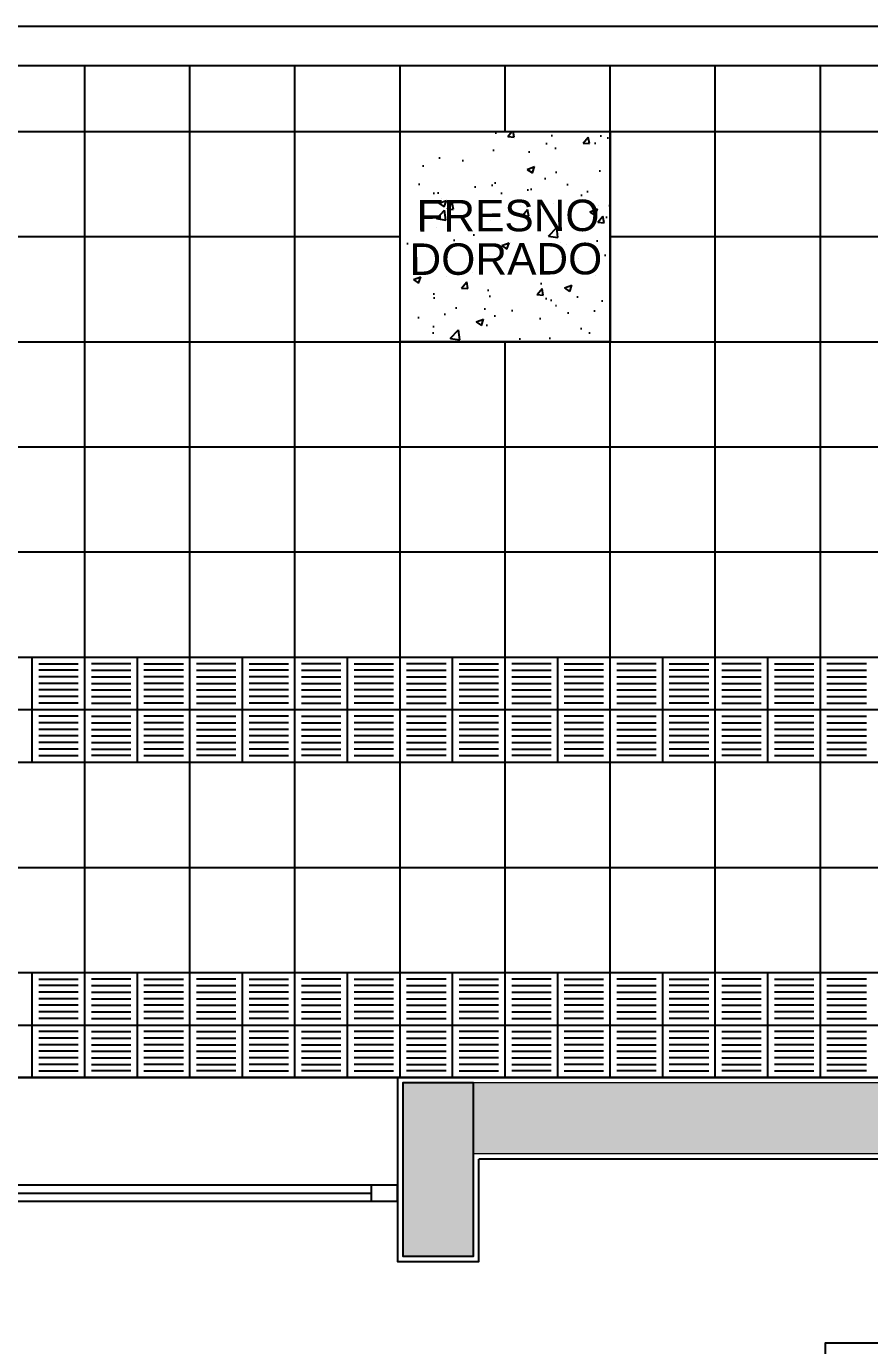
# Model space of a CAD drawing. Header units: inches. Extents: x -309 to 190, y -1585 to -1350.
# Drawn here: x -213.11 to -209.9, y -1376.31 to -1371.29 of the extents above; entities that cross this region are included whole.
import ezdxf
from ezdxf.lldxf.tags import DXFTag

# ---------------------------------------------------------------- set-up
doc = ezdxf.new("R2010")
doc.units = ezdxf.units.IN
doc.header["$MEASUREMENT"] = 0
doc.linetypes.add('CENTER2', pattern=[1.125, 0.75, -0.125, 0.125, -0.125])
doc.linetypes.add('HIDDEN', pattern=[0.375, 0.25, -0.125])
doc.layers.get('0').update_dxf_attribs({"color": 9, "linetype": 'CONTINUOUS'})
for name, color, linetype in [('10-TEXTO', 9, 'CONTINUOUS'), ('CARP', 9, 'CONTINUOUS'), ('CIEGOS', 9, 'CONTINUOUS'), ('color gris', 9, 'CONTINUOUS'), ('DET', 9, 'CONTINUOUS'), ('estructura', 9, 'CONTINUOUS'), ('FMR FILO INTERNO', 9, 'CONTINUOUS'), ('lm', 9, 'HIDDEN'), ('NO VIDENTES', 9, 'CONTINUOUS'), ('PROY', 9, 'HIDDEN2'), ('REVOQUE', 9, 'CONTINUOUS'), ('V2', 9, 'CONTINUOUS')]:
    doc.layers.add(name, color=color, linetype=linetype)
doc.layers.add('MURO 27', color=9, linetype='CONTINUOUS', lineweight=9)
doc.styles.add('ROMANS', font='arial.ttf')
tags = doc.linetypes.add('HIDDEN2', pattern=[0.1875, 0.125, -0.0625]).pattern_tags.tags
tags[6:7] = [DXFTag(74, 4), DXFTag(75, 0), DXFTag(340, '0'), DXFTag(46, 1.0), DXFTag(50, 0.0), DXFTag(44, 0.0), DXFTag(45, 0.0)]
tags[4:5] = [DXFTag(74, 4), DXFTag(75, 0), DXFTag(340, '0'), DXFTag(46, 1.0), DXFTag(50, 0.0), DXFTag(44, 0.0), DXFTag(45, 0.0)]

msp = doc.modelspace()

# ---------------------------------------------------------------- hatches: boundary and pattern name
h = msp.add_hatch(color=256)
h.dxf.hatch_style = 1
h.paths.add_polyline_path([(-211.4118, -1375.6182), (-211.4118, -1375.3082), (-211.6818, -1375.3082), (-211.6818, -1375.9682), (-211.4118, -1375.9682)])
at = {"layer": 'color gris'}
h = msp.add_hatch(color=256, dxfattribs=at)
h.paths.add_polyline_path([(-234.3518, -1419.3882), (-234.6018, -1419.3882), (-234.6018, -1419.1182), (-234.1018, -1419.1182), (-234.1018, -1419.3882)])
h.paths.add_polyline_path([(-234.6018, -1413.2882), (-234.6018, -1413.0382), (-234.3318, -1413.0382), (-234.3318, -1413.5382), (-234.6018, -1413.5382)])
h.paths.add_polyline_path([(-234.6018, -1407.3882), (-234.6018, -1407.1382), (-234.3318, -1407.1382), (-234.3318, -1407.6382), (-234.6018, -1407.6382)])
h.paths.add_polyline_path([(-234.6018, -1401.4882), (-234.6018, -1401.2382), (-234.3318, -1401.2382), (-234.3318, -1401.7382), (-234.6018, -1401.7382)])
h.paths.add_polyline_path([(-234.6018, -1395.5882), (-234.6018, -1395.3382), (-234.3318, -1395.3382), (-234.3318, -1395.8382), (-234.6018, -1395.8382)])
h.paths.add_polyline_path([(-234.6018, -1389.6882), (-234.6018, -1389.4382), (-234.3318, -1389.4382), (-234.3318, -1389.9382), (-234.6018, -1389.9382)])
h.paths.add_polyline_path([(-234.3518, -1379.1082), (-234.6018, -1379.1082), (-234.6018, -1379.3782), (-234.0419, -1379.3782), (-234.0419, -1379.1082)])
h.paths.add_polyline_path([(-234.6018, -1383.7882), (-234.6018, -1383.5382), (-234.3318, -1383.5382), (-234.3318, -1384.0382), (-234.6018, -1384.0382)])
h.paths.add_polyline_path([(-199.2985, -1406.2982), (-199.2985, -1406.0482), (-199.0285, -1406.0482), (-199.0285, -1406.5482), (-199.2985, -1406.5482)])
h.paths.add_polyline_path([(-181.3218, -1419.1182), (-181.0518, -1419.1182), (-181.0518, -1419.3882), (-181.3218, -1419.3882)])
h.paths.add_polyline_path([(-206.6218, -1375.5582), (-206.6218, -1375.3082), (-206.8918, -1375.3082), (-206.8918, -1375.9682), (-206.6218, -1375.9682)])
h.paths.add_polyline_path([(-191.7851, -1379.3584), (-192.2851, -1379.3584), (-192.2851, -1379.1382), (-192.2261, -1378.943), (-191.707, -1379.0999)])
h.paths.add_polyline_path([(-184.2118, -1381.3667), (-184.5775, -1381.2561), (-184.6557, -1381.5145), (-184.4818, -1381.5671), (-184.4818, -1381.8667), (-184.2118, -1381.8667)])
h.paths.add_polyline_path([(-184.7118, -1395.5882), (-184.7118, -1395.4882), (-184.2118, -1395.4882), (-184.2118, -1395.6882), (-184.7118, -1395.6882)])
h.paths.add_polyline_path([(-184.7118, -1389.6882), (-184.7118, -1389.5882), (-184.2118, -1389.5882), (-184.2118, -1389.7882), (-184.7118, -1389.7882)])
h.paths.add_polyline_path([(-184.7118, -1383.7882), (-184.7118, -1383.6882), (-184.2118, -1383.6882), (-184.2118, -1383.8882), (-184.7118, -1383.8882)])
h.paths.add_polyline_path([(-203.9892, -1375.3855), (-204.2285, -1375.3131), (-204.3067, -1375.5715), (-203.8281, -1375.7163), (-203.7499, -1375.4578)])
h.paths.add_polyline_path([(-206.5818, -1395.5882), (-206.5818, -1395.4882), (-206.0818, -1395.4882), (-206.0818, -1395.6882), (-206.5818, -1395.6882)])
h.paths.add_polyline_path([(-184.2118, -1410.4082), (-184.2118, -1410.6582), (-184.4818, -1410.6582), (-184.4818, -1410.1582), (-184.2118, -1410.1582)])
h.paths.add_polyline_path([(-191.7652, -1410.3882), (-192.0152, -1410.3882), (-192.0152, -1410.6582), (-191.5152, -1410.6582), (-191.5152, -1410.3882)])
h.paths.add_polyline_path([(-199.0485, -1410.3882), (-199.2985, -1410.3882), (-199.2985, -1410.6582), (-198.7985, -1410.6582), (-198.7985, -1410.3882)])
h.paths.add_polyline_path([(-184.4818, -1401.4882), (-184.4818, -1401.2382), (-184.2118, -1401.2382), (-184.2118, -1401.7382), (-184.4818, -1401.7382)])
h.paths.add_polyline_path([(-191.7652, -1401.2382), (-192.0152, -1401.2382), (-192.0152, -1401.5082), (-191.5152, -1401.5082), (-191.5152, -1401.2382)])
h.paths.add_polyline_path([(-199.0485, -1401.2382), (-199.2985, -1401.2382), (-199.2985, -1401.5082), (-198.7985, -1401.5082), (-198.7985, -1401.2382)])
h.paths.add_polyline_path([(-191.7652, -1419.1182), (-192.0152, -1419.1182), (-192.0152, -1419.3882), (-191.5152, -1419.3882), (-191.5152, -1419.1182)])
h.paths.add_polyline_path([(-199.0485, -1419.1182), (-199.2985, -1419.1182), (-199.2985, -1419.3882), (-198.7985, -1419.3882), (-198.7985, -1419.1182)])
h.paths.add_polyline_path([(-184.2118, -1419.3882), (-184.2118, -1419.1182), (-184.7118, -1419.1182), (-184.7118, -1419.3882)])
h.paths.add_polyline_path([(-206.3318, -1419.1182), (-206.5818, -1419.1182), (-206.5818, -1419.3882), (-206.0818, -1419.3882), (-206.0818, -1419.1182)])
h.paths.add_polyline_path([(-206.8718, -1419.1182), (-207.1218, -1419.1182), (-207.1218, -1419.3882), (-206.6218, -1419.3882), (-206.6218, -1419.1182)])
h.paths.add_polyline_path([(-206.5818, -1379.2382), (-206.5818, -1379.1382), (-206.0818, -1379.1382), (-206.0818, -1379.3382), (-206.5818, -1379.3382)])
h.paths.add_polyline_path([(-206.5818, -1413.2882), (-206.5818, -1413.0382), (-206.3118, -1413.0382), (-206.3118, -1413.5382), (-206.5818, -1413.5382)])
h.paths.add_polyline_path([(-206.6218, -1413.2882), (-206.6218, -1413.0382), (-206.8918, -1413.0382), (-206.8918, -1413.5382), (-206.6218, -1413.5382)])
h.paths.add_polyline_path([(-206.5818, -1407.3882), (-206.5818, -1407.1382), (-206.3118, -1407.1382), (-206.3118, -1407.6382), (-206.5818, -1407.6382)])
h.paths.add_polyline_path([(-206.6218, -1407.3882), (-206.6218, -1407.1382), (-206.8918, -1407.1382), (-206.8918, -1407.6382), (-206.6218, -1407.6382)])
h.paths.add_polyline_path([(-206.5818, -1401.4882), (-206.5818, -1401.2382), (-206.3118, -1401.2382), (-206.3118, -1401.7382), (-206.5818, -1401.7382)])
h.paths.add_polyline_path([(-206.6218, -1401.4882), (-206.6218, -1401.2382), (-206.8918, -1401.2382), (-206.8918, -1401.7382), (-206.6218, -1401.7382)])
h.paths.add_polyline_path([(-206.6218, -1395.5882), (-206.6218, -1395.3382), (-206.8918, -1395.3382), (-206.8918, -1395.8382), (-206.6218, -1395.8382)])
h.paths.add_polyline_path([(-206.5818, -1389.6882), (-206.5818, -1389.5882), (-206.0818, -1389.5882), (-206.0818, -1389.7882), (-206.5818, -1389.7882)])
h.paths.add_polyline_path([(-206.6218, -1389.6882), (-206.6218, -1389.4382), (-206.8918, -1389.4382), (-206.8918, -1389.9382), (-206.6218, -1389.9382)])
h.paths.add_polyline_path([(-211.4118, -1375.6182), (-211.4118, -1375.3082), (-211.6818, -1375.3082), (-211.6818, -1375.9682), (-211.4118, -1375.9682)])
h.paths.add_polyline_path([(-206.5818, -1383.7882), (-206.5818, -1383.6882), (-206.0818, -1383.6882), (-206.0818, -1383.8882), (-206.5818, -1383.8882)])
h.paths.add_polyline_path([(-206.6218, -1383.7882), (-206.6218, -1383.5382), (-206.8918, -1383.5382), (-206.8918, -1384.0382), (-206.6218, -1384.0382)])
h.paths.add_polyline_path([(-206.6218, -1379.2382), (-206.6218, -1378.9882), (-206.8918, -1378.9882), (-206.8918, -1379.4882), (-206.6218, -1379.4882)])
at = {"layer": 'MURO 27'}
h = msp.add_hatch(color=256, dxfattribs=at)
h.paths.add_polyline_path([(-206.8918, -1375.3082), (-211.4118, -1375.3082), (-211.4118, -1375.5782), (-208.6918, -1375.5782), (-208.6918, -1379.1682), (-208.4218, -1379.1682), (-208.4218, -1375.5782), (-206.8918, -1375.5782)])
h.paths.add_polyline_path([(-204.0482, -1375.6497), (-204.3067, -1375.5715), (-204.5294, -1376.3082), (-206.1218, -1376.3082), (-206.1218, -1375.3082), (-206.6218, -1375.3082), (-206.6218, -1375.5782), (-206.3918, -1375.5782), (-206.3918, -1376.3082), (-206.6218, -1376.3082), (-206.6218, -1375.9682), (-206.8918, -1375.9682), (-206.8918, -1378.8982), (-207.5818, -1378.8982), (-207.5818, -1379.1682), (-206.8918, -1379.1682), (-206.8918, -1378.9882), (-206.6218, -1378.9882), (-206.6218, -1376.5782), (-204.329, -1376.5782)])
h.paths.add_polyline_path([(-203.7499, -1375.4578), (-203.8281, -1375.7163), (-192.2851, -1379.2072), (-192.2851, -1379.1382), (-192.2261, -1378.943)])
h.paths.add_polyline_path([(-191.707, -1379.0999), (-191.7851, -1379.3584), (-184.6557, -1381.5145), (-184.5775, -1381.2561)])
h.paths.add_polyline_path([(-184.2118, -1381.8667), (-184.4818, -1381.8667), (-184.4818, -1383.6882), (-184.2118, -1383.6882)])
h.paths.add_polyline_path([(-184.2118, -1383.8882), (-184.4818, -1383.8882), (-184.4818, -1389.5882), (-184.2118, -1389.5882)])
h.paths.add_polyline_path([(-184.2118, -1389.7882), (-184.4818, -1389.7882), (-184.4818, -1395.4882), (-184.2118, -1395.4882)])
h.paths.add_polyline_path([(-184.2118, -1395.6882), (-184.4818, -1395.6882), (-184.4818, -1398.7382), (-184.2118, -1398.7382)])
h.paths.add_polyline_path([(-184.2118, -1399.9782), (-184.4818, -1399.9782), (-184.4818, -1401.2382), (-184.2118, -1401.2382)])
h.paths.add_polyline_path([(-184.2118, -1413.5382), (-184.4818, -1413.5382), (-184.4818, -1419.1182), (-184.2118, -1419.1182)])
h.paths.add_polyline_path([(-184.2118, -1410.6582), (-184.4818, -1410.6582), (-184.4818, -1410.8982), (-184.2118, -1410.8982)])
h.paths.add_polyline_path([(-199.2985, -1419.1182), (-206.0818, -1419.1182), (-206.0818, -1419.3882), (-199.2985, -1419.3882)])
h.paths.add_polyline_path([(-207.1218, -1419.1182), (-234.1018, -1419.1182), (-234.1018, -1419.3882), (-207.1218, -1419.3882)])
h.paths.add_polyline_path([(-192.0152, -1419.1182), (-198.7985, -1419.1182), (-198.7985, -1419.3882), (-192.0152, -1419.3882)])
h.paths.add_polyline_path([(-184.7118, -1419.1182), (-191.5152, -1419.1182), (-191.5152, -1419.3882), (-184.7118, -1419.3882)])
h.paths.add_polyline_path([(-234.3318, -1413.5382), (-234.6018, -1413.5382), (-234.6018, -1419.1182), (-234.3318, -1419.1182)])
h.paths.add_polyline_path([(-234.3318, -1407.6382), (-234.6018, -1407.6382), (-234.6018, -1413.0382), (-234.3318, -1413.0382)])
h.paths.add_polyline_path([(-234.3318, -1401.7382), (-234.6018, -1401.7382), (-234.6018, -1407.1382), (-234.3318, -1407.1382)])
h.paths.add_polyline_path([(-234.3318, -1398.0282), (-234.6018, -1398.0282), (-234.6018, -1401.2382), (-234.3318, -1401.2382)])
h.paths.add_polyline_path([(-234.3318, -1384.0382), (-234.6018, -1384.0382), (-234.6018, -1389.4382), (-234.3318, -1389.4382)])
h.paths.add_polyline_path([(-234.3318, -1389.9382), (-234.6018, -1389.9382), (-234.6018, -1395.3382), (-234.3318, -1395.3382)])
h.paths.add_polyline_path([(-234.3318, -1379.3782), (-234.6018, -1379.3782), (-234.6018, -1382.0482), (-234.3318, -1382.0482)])
h.paths.add_polyline_path([(-234.3318, -1382.5882), (-234.6018, -1382.5882), (-234.6018, -1383.5382), (-234.3318, -1383.5382)])
h.paths.add_polyline_path([(-206.6218, -1389.9382), (-206.8918, -1389.9382), (-206.8918, -1395.3382), (-206.6218, -1395.3382)])
h.paths.add_polyline_path([(-206.6218, -1384.0382), (-206.8918, -1384.0382), (-206.8918, -1389.4382), (-206.6218, -1389.4382)])
h.paths.add_polyline_path([(-206.6218, -1379.4882), (-206.8918, -1379.4882), (-206.8918, -1383.5382), (-206.6218, -1383.5382)])
h.paths.add_polyline_path([(-206.6218, -1398.0282), (-206.8918, -1398.0282), (-206.8918, -1401.2382), (-206.6218, -1401.2382)])
h.paths.add_polyline_path([(-206.6218, -1401.7382), (-206.8918, -1401.7382), (-206.8918, -1407.1382), (-206.6218, -1407.1382)])
h.paths.add_polyline_path([(-206.6218, -1407.6382), (-206.8918, -1407.6382), (-206.8918, -1407.7482), (-206.6218, -1407.7482)])
at = {"layer": 'PROY'}
h = msp.add_hatch(dxfattribs=at)
h.set_pattern_fill('AR-CONC', color=256, scale=0.04, style=0)
h.set_pattern_definition([(50, (-57.02743, -1554.52688), (0.28690407, -0.02510085), [0.03, -0.33]), (355, (-57.02743, -1554.52688), (-0.05550053, 0.30087685), [0.024, -0.264]), (100.45144, (-57.00353, -1554.52897), (0.23140354, 0.275776), [0.02549608, -0.28045684]), (46.1842, (-57.02743, -1554.44688), (0.42689653, -0.0662077), [0.045, -0.495]), (96.63564, (-56.99186, -1554.4524), (0.3738648, 0.38964744), [0.0382441, -0.4206855]), (351.18416, (-57.02743, -1554.44688), (0.3738648, 0.3896474), [0.036, -0.396]), (21, (-56.98743, -1554.46688), (0.23876282, -0.16104756), [0.03, -0.33]), (326, (-56.98743, -1554.46688), (0.09732613, 0.29006), [0.024, -0.264]), (71.45144, (-56.96754, -1554.4803), (0.33608895, 0.12901246), [0.02549608, -0.28045684]), (37.5, (-57.02743, -1554.52688), (0.00486394, 0.13315754), [0, -0.2608, 0, -0.268, 0, -0.265]), (7.5, (-57.02743, -1554.52688), (0.105227815, 0.157764685), [0, -0.1528, 0, -0.2548, 0, -0.101]), (327.5, (-57.11663, -1554.52688), (0.213528974, -0.00902195), [0, -0.1, 0, -0.312, 0, -0.414]), (317.5, (-57.15663, -1554.52688), (0.23327447, 0.040042), [0, -0.13, 0, -0.2072, 0, -0.294])])
h.paths.add_polyline_path([(-211.6918, -1371.6882), (-211.6918, -1372.4882), (-210.8918, -1372.4882), (-210.8918, -1371.6882)])

# ---------------------------------------------------------------- linework, layer by layer
at = {"layer": 'CARP'}
for p, q in [((-211.8018, -1375.6982), (-215.8068, -1375.6982)), ((-215.8068, -1375.7282), (-211.8018, -1375.7282)), ((-215.8068, -1375.7582), (-211.8018, -1375.7582))]:
    msp.add_line(p, q, dxfattribs=at)
at = {"layer": 'CIEGOS'}
for points in [[(-265.1546, -1373.6882), (-204.0052, -1373.6882)], [(-264.9889, -1374.0882), (-204.0644, -1374.0882)], [(-264.6575, -1374.8882), (-204.1827, -1374.8882)], [(-262.5318, -1375.2882), (-204.2418, -1375.2882)]]:
    msp.add_lwpolyline(points, dxfattribs=at)
at = {"layer": 'DET'}
for points in [[(-212.8918, -1375.2882), (-212.8918, -1371.4382)], [(-212.4918, -1375.2882), (-212.4918, -1371.4382)], [(-212.0918, -1375.2882), (-212.0918, -1371.4382)], [(-211.6918, -1375.2882), (-211.6918, -1371.4382)], [(-211.2918, -1371.6882), (-211.2918, -1371.4382)], [(-210.8918, -1375.2882), (-210.8918, -1371.4382)], [(-210.4918, -1375.2882), (-210.4918, -1371.4382)], [(-210.0918, -1375.2882), (-210.0918, -1371.4382)], [(-265.983, -1371.6882), (-203.7094, -1371.6882)], [(-228.4918, -1372.0882), (-211.6918, -1372.0882)], [(-210.8918, -1372.0882), (-203.7685, -1372.0882)], [(-265.6516, -1372.4882), (-203.8277, -1372.4882)], [(-211.2918, -1375.2882), (-211.2918, -1372.4882)], [(-265.486, -1372.8882), (-203.8883, -1372.8882)], [(-265.3203, -1373.2882), (-203.946, -1373.2882)], [(-213.0918, -1374.0882), (-213.0918, -1373.6882)], [(-212.6918, -1374.0882), (-212.6918, -1373.6882)], [(-212.2918, -1374.0882), (-212.2918, -1373.6882)], [(-211.8918, -1374.0882), (-211.8918, -1373.6882)], [(-211.4918, -1374.0882), (-211.4918, -1373.6882)], [(-211.0918, -1374.0882), (-211.0918, -1373.6882)], [(-210.6918, -1374.0882), (-210.6918, -1373.6882)], [(-210.2918, -1374.0882), (-210.2918, -1373.6882)], [(-265.0717, -1373.8882), (-204.0348, -1373.8882)], [(-264.8232, -1374.4882), (-204.1235, -1374.4882)], [(-213.0918, -1375.2882), (-213.0918, -1374.8882)], [(-212.6918, -1375.2882), (-212.6918, -1374.8882)], [(-212.2918, -1375.2882), (-212.2918, -1374.8882)], [(-211.8918, -1375.2882), (-211.8918, -1374.8882)], [(-211.4918, -1375.2882), (-211.4918, -1374.8882)], [(-211.0918, -1375.2882), (-211.0918, -1374.8882)], [(-210.6918, -1375.2882), (-210.6918, -1374.8882)], [(-210.2918, -1375.2882), (-210.2918, -1374.8882)], [(-264.5747, -1375.0882), (-204.2123, -1375.0882)]]:
    msp.add_lwpolyline(points, dxfattribs=at)
at = {"layer": 'estructura'}
msp.add_lwpolyline([(-211.4118, -1375.6182), (-211.4118, -1375.3082), (-211.6818, -1375.3082), (-211.6818, -1375.9682), (-211.4118, -1375.9682)], close=True, dxfattribs=at)
at = {"layer": 'FMR FILO INTERNO'}
msp.add_line((-206.4118, -1375.2882), (-211.7018, -1375.2882), dxfattribs=at)
at = {"layer": 'lm', "linetype": 'CENTER2'}
msp.add_line((-268.7318, -1375.2882), (-201.8002, -1375.2882), dxfattribs=at)
msp.add_line((-268.7318, -1375.2882), (-201.8002, -1375.2882), dxfattribs=at)
at = {"layer": 'MURO 27'}
for points in [[(-211.6818, -1375.3082), (-211.6818, -1375.9682), (-211.4118, -1375.9682), (-211.4118, -1375.5782)], [(-206.8918, -1375.3082), (-211.6818, -1375.3082)], [(-208.6918, -1375.5782), (-211.4118, -1375.5782)]]:
    msp.add_lwpolyline(points, dxfattribs=at)
at = {"layer": 'NO VIDENTES'}
for p, q in [((-213.0668, -1373.7132), (-212.9168, -1373.7132)), ((-212.7168, -1373.7132), (-212.8668, -1373.7132)), ((-212.6668, -1373.7132), (-212.5168, -1373.7132)), ((-212.3168, -1373.7132), (-212.4668, -1373.7132)), ((-212.2668, -1373.7132), (-212.1168, -1373.7132)), ((-211.9168, -1373.7132), (-212.0668, -1373.7132)), ((-211.8668, -1373.7132), (-211.7168, -1373.7132)), ((-211.5168, -1373.7132), (-211.6668, -1373.7132)), ((-211.4668, -1373.7132), (-211.3168, -1373.7132)), ((-211.1168, -1373.7132), (-211.2668, -1373.7132)), ((-211.0668, -1373.7132), (-210.9168, -1373.7132)), ((-210.7168, -1373.7132), (-210.8668, -1373.7132)), ((-210.6668, -1373.7132), (-210.5168, -1373.7132)), ((-210.3168, -1373.7132), (-210.4668, -1373.7132)), ((-210.2668, -1373.7132), (-210.1168, -1373.7132)), ((-209.9168, -1373.7132), (-210.0668, -1373.7132)), ((-212.9168, -1373.7382), (-213.0668, -1373.7382)), ((-212.9168, -1373.7632), (-213.0668, -1373.7632)), ((-212.8668, -1373.7382), (-212.7168, -1373.7382)), ((-212.8668, -1373.7632), (-212.7168, -1373.7632)), ((-212.5168, -1373.7382), (-212.6668, -1373.7382)), ((-212.5168, -1373.7632), (-212.6668, -1373.7632)), ((-212.4668, -1373.7382), (-212.3168, -1373.7382)), ((-212.4668, -1373.7632), (-212.3168, -1373.7632)), ((-212.1168, -1373.7382), (-212.2668, -1373.7382)), ((-212.1168, -1373.7632), (-212.2668, -1373.7632)), ((-212.0668, -1373.7382), (-211.9168, -1373.7382)), ((-212.0668, -1373.7632), (-211.9168, -1373.7632)), ((-211.7168, -1373.7382), (-211.8668, -1373.7382)), ((-211.7168, -1373.7632), (-211.8668, -1373.7632)), ((-211.6668, -1373.7382), (-211.5168, -1373.7382)), ((-211.6668, -1373.7632), (-211.5168, -1373.7632)), ((-211.3168, -1373.7382), (-211.4668, -1373.7382)), ((-211.3168, -1373.7632), (-211.4668, -1373.7632)), ((-211.2668, -1373.7382), (-211.1168, -1373.7382)), ((-211.2668, -1373.7632), (-211.1168, -1373.7632)), ((-210.9168, -1373.7382), (-211.0668, -1373.7382)), ((-210.9168, -1373.7632), (-211.0668, -1373.7632)), ((-210.8668, -1373.7382), (-210.7168, -1373.7382)), ((-210.8668, -1373.7632), (-210.7168, -1373.7632)), ((-210.5168, -1373.7382), (-210.6668, -1373.7382)), ((-210.5168, -1373.7632), (-210.6668, -1373.7632)), ((-210.4668, -1373.7382), (-210.3168, -1373.7382)), ((-210.4668, -1373.7632), (-210.3168, -1373.7632)), ((-210.1168, -1373.7382), (-210.2668, -1373.7382)), ((-210.1168, -1373.7632), (-210.2668, -1373.7632)), ((-210.0668, -1373.7382), (-209.9168, -1373.7382)), ((-210.0668, -1373.7632), (-209.9168, -1373.7632)), ((-212.9168, -1373.7882), (-213.0668, -1373.7882)), ((-212.9168, -1373.8132), (-213.0668, -1373.8132)), ((-212.8668, -1373.7882), (-212.7168, -1373.7882)), ((-212.8668, -1373.8132), (-212.7168, -1373.8132)), ((-212.5168, -1373.7882), (-212.6668, -1373.7882)), ((-212.5168, -1373.8132), (-212.6668, -1373.8132)), ((-212.4668, -1373.7882), (-212.3168, -1373.7882)), ((-212.4668, -1373.8132), (-212.3168, -1373.8132)), ((-212.1168, -1373.7882), (-212.2668, -1373.7882)), ((-212.1168, -1373.8132), (-212.2668, -1373.8132)), ((-212.0668, -1373.7882), (-211.9168, -1373.7882)), ((-212.0668, -1373.8132), (-211.9168, -1373.8132)), ((-211.7168, -1373.7882), (-211.8668, -1373.7882)), ((-211.7168, -1373.8132), (-211.8668, -1373.8132)), ((-211.6668, -1373.7882), (-211.5168, -1373.7882)), ((-211.6668, -1373.8132), (-211.5168, -1373.8132)), ((-211.3168, -1373.7882), (-211.4668, -1373.7882)), ((-211.3168, -1373.8132), (-211.4668, -1373.8132)), ((-211.2668, -1373.7882), (-211.1168, -1373.7882)), ((-211.2668, -1373.8132), (-211.1168, -1373.8132)), ((-210.9168, -1373.7882), (-211.0668, -1373.7882)), ((-210.9168, -1373.8132), (-211.0668, -1373.8132)), ((-210.8668, -1373.7882), (-210.7168, -1373.7882)), ((-210.8668, -1373.8132), (-210.7168, -1373.8132)), ((-210.5168, -1373.7882), (-210.6668, -1373.7882)), ((-210.5168, -1373.8132), (-210.6668, -1373.8132)), ((-210.4668, -1373.7882), (-210.3168, -1373.7882)), ((-210.4668, -1373.8132), (-210.3168, -1373.8132)), ((-210.1168, -1373.7882), (-210.2668, -1373.7882)), ((-210.1168, -1373.8132), (-210.2668, -1373.8132)), ((-210.0668, -1373.7882), (-209.9168, -1373.7882)), ((-210.0668, -1373.8132), (-209.9168, -1373.8132)), ((-212.9168, -1373.8382), (-213.0668, -1373.8382)), ((-212.9168, -1373.8632), (-213.0668, -1373.8632)), ((-212.8668, -1373.8382), (-212.7168, -1373.8382)), ((-212.8668, -1373.8632), (-212.7168, -1373.8632)), ((-212.5168, -1373.8382), (-212.6668, -1373.8382)), ((-212.5168, -1373.8632), (-212.6668, -1373.8632)), ((-212.4668, -1373.8382), (-212.3168, -1373.8382)), ((-212.4668, -1373.8632), (-212.3168, -1373.8632)), ((-212.1168, -1373.8382), (-212.2668, -1373.8382)), ((-212.1168, -1373.8632), (-212.2668, -1373.8632)), ((-212.0668, -1373.8382), (-211.9168, -1373.8382)), ((-212.0668, -1373.8632), (-211.9168, -1373.8632)), ((-211.7168, -1373.8382), (-211.8668, -1373.8382)), ((-211.7168, -1373.8632), (-211.8668, -1373.8632)), ((-211.6668, -1373.8382), (-211.5168, -1373.8382)), ((-211.6668, -1373.8632), (-211.5168, -1373.8632)), ((-211.3168, -1373.8382), (-211.4668, -1373.8382)), ((-211.3168, -1373.8632), (-211.4668, -1373.8632)), ((-211.2668, -1373.8382), (-211.1168, -1373.8382)), ((-211.2668, -1373.8632), (-211.1168, -1373.8632)), ((-210.9168, -1373.8382), (-211.0668, -1373.8382)), ((-210.9168, -1373.8632), (-211.0668, -1373.8632)), ((-210.8668, -1373.8382), (-210.7168, -1373.8382)), ((-210.8668, -1373.8632), (-210.7168, -1373.8632)), ((-210.5168, -1373.8382), (-210.6668, -1373.8382)), ((-210.5168, -1373.8632), (-210.6668, -1373.8632)), ((-210.4668, -1373.8382), (-210.3168, -1373.8382)), ((-210.4668, -1373.8632), (-210.3168, -1373.8632)), ((-210.1168, -1373.8382), (-210.2668, -1373.8382)), ((-210.1168, -1373.8632), (-210.2668, -1373.8632)), ((-210.0668, -1373.8382), (-209.9168, -1373.8382)), ((-210.0668, -1373.8632), (-209.9168, -1373.8632)), ((-212.9168, -1373.9132), (-213.0668, -1373.9132)), ((-212.8668, -1373.9132), (-212.7168, -1373.9132)), ((-212.5168, -1373.9132), (-212.6668, -1373.9132)), ((-212.4668, -1373.9132), (-212.3168, -1373.9132)), ((-212.1168, -1373.9132), (-212.2668, -1373.9132)), ((-212.0668, -1373.9132), (-211.9168, -1373.9132)), ((-211.7168, -1373.9132), (-211.8668, -1373.9132)), ((-211.6668, -1373.9132), (-211.5168, -1373.9132)), ((-211.3168, -1373.9132), (-211.4668, -1373.9132)), ((-211.2668, -1373.9132), (-211.1168, -1373.9132)), ((-210.9168, -1373.9132), (-211.0668, -1373.9132)), ((-210.8668, -1373.9132), (-210.7168, -1373.9132)), ((-210.5168, -1373.9132), (-210.6668, -1373.9132)), ((-210.4668, -1373.9132), (-210.3168, -1373.9132)), ((-210.1168, -1373.9132), (-210.2668, -1373.9132)), ((-210.0668, -1373.9132), (-209.9168, -1373.9132)), ((-212.9168, -1373.9382), (-213.0668, -1373.9382)), ((-212.9168, -1373.9632), (-213.0668, -1373.9632)), ((-212.8668, -1373.9382), (-212.7168, -1373.9382)), ((-212.8668, -1373.9632), (-212.7168, -1373.9632)), ((-212.5168, -1373.9382), (-212.6668, -1373.9382)), ((-212.5168, -1373.9632), (-212.6668, -1373.9632)), ((-212.4668, -1373.9382), (-212.3168, -1373.9382)), ((-212.4668, -1373.9632), (-212.3168, -1373.9632)), ((-212.1168, -1373.9382), (-212.2668, -1373.9382)), ((-212.1168, -1373.9632), (-212.2668, -1373.9632)), ((-212.0668, -1373.9382), (-211.9168, -1373.9382)), ((-212.0668, -1373.9632), (-211.9168, -1373.9632)), ((-211.7168, -1373.9382), (-211.8668, -1373.9382)), ((-211.7168, -1373.9632), (-211.8668, -1373.9632)), ((-211.6668, -1373.9382), (-211.5168, -1373.9382)), ((-211.6668, -1373.9632), (-211.5168, -1373.9632)), ((-211.3168, -1373.9382), (-211.4668, -1373.9382)), ((-211.3168, -1373.9632), (-211.4668, -1373.9632)), ((-211.2668, -1373.9382), (-211.1168, -1373.9382)), ((-211.2668, -1373.9632), (-211.1168, -1373.9632)), ((-210.9168, -1373.9382), (-211.0668, -1373.9382)), ((-210.9168, -1373.9632), (-211.0668, -1373.9632)), ((-210.8668, -1373.9382), (-210.7168, -1373.9382)), ((-210.8668, -1373.9632), (-210.7168, -1373.9632)), ((-210.5168, -1373.9382), (-210.6668, -1373.9382)), ((-210.5168, -1373.9632), (-210.6668, -1373.9632)), ((-210.4668, -1373.9382), (-210.3168, -1373.9382)), ((-210.4668, -1373.9632), (-210.3168, -1373.9632)), ((-210.1168, -1373.9382), (-210.2668, -1373.9382)), ((-210.1168, -1373.9632), (-210.2668, -1373.9632)), ((-210.0668, -1373.9382), (-209.9168, -1373.9382)), ((-210.0668, -1373.9632), (-209.9168, -1373.9632)), ((-212.9168, -1373.9882), (-213.0668, -1373.9882)), ((-212.9168, -1374.0132), (-213.0668, -1374.0132)), ((-212.8668, -1373.9882), (-212.7168, -1373.9882)), ((-212.8668, -1374.0132), (-212.7168, -1374.0132)), ((-212.5168, -1373.9882), (-212.6668, -1373.9882)), ((-212.5168, -1374.0132), (-212.6668, -1374.0132)), ((-212.4668, -1373.9882), (-212.3168, -1373.9882)), ((-212.4668, -1374.0132), (-212.3168, -1374.0132)), ((-212.1168, -1373.9882), (-212.2668, -1373.9882)), ((-212.1168, -1374.0132), (-212.2668, -1374.0132)), ((-212.0668, -1373.9882), (-211.9168, -1373.9882)), ((-212.0668, -1374.0132), (-211.9168, -1374.0132)), ((-211.7168, -1373.9882), (-211.8668, -1373.9882)), ((-211.7168, -1374.0132), (-211.8668, -1374.0132)), ((-211.6668, -1373.9882), (-211.5168, -1373.9882)), ((-211.6668, -1374.0132), (-211.5168, -1374.0132)), ((-211.3168, -1373.9882), (-211.4668, -1373.9882)), ((-211.3168, -1374.0132), (-211.4668, -1374.0132)), ((-211.2668, -1373.9882), (-211.1168, -1373.9882)), ((-211.2668, -1374.0132), (-211.1168, -1374.0132)), ((-210.9168, -1373.9882), (-211.0668, -1373.9882)), ((-210.9168, -1374.0132), (-211.0668, -1374.0132)), ((-210.8668, -1373.9882), (-210.7168, -1373.9882)), ((-210.8668, -1374.0132), (-210.7168, -1374.0132)), ((-210.5168, -1373.9882), (-210.6668, -1373.9882)), ((-210.5168, -1374.0132), (-210.6668, -1374.0132)), ((-210.4668, -1373.9882), (-210.3168, -1373.9882)), ((-210.4668, -1374.0132), (-210.3168, -1374.0132)), ((-210.1168, -1373.9882), (-210.2668, -1373.9882)), ((-210.1168, -1374.0132), (-210.2668, -1374.0132)), ((-210.0668, -1373.9882), (-209.9168, -1373.9882)), ((-210.0668, -1374.0132), (-209.9168, -1374.0132)), ((-212.9168, -1374.0382), (-213.0668, -1374.0382)), ((-213.0668, -1374.0632), (-212.9168, -1374.0632)), ((-212.8668, -1374.0382), (-212.7168, -1374.0382)), ((-212.7168, -1374.0632), (-212.8668, -1374.0632)), ((-212.5168, -1374.0382), (-212.6668, -1374.0382)), ((-212.6668, -1374.0632), (-212.5168, -1374.0632)), ((-212.4668, -1374.0382), (-212.3168, -1374.0382)), ((-212.3168, -1374.0632), (-212.4668, -1374.0632)), ((-212.1168, -1374.0382), (-212.2668, -1374.0382)), ((-212.2668, -1374.0632), (-212.1168, -1374.0632)), ((-212.0668, -1374.0382), (-211.9168, -1374.0382)), ((-211.9168, -1374.0632), (-212.0668, -1374.0632)), ((-211.7168, -1374.0382), (-211.8668, -1374.0382)), ((-211.8668, -1374.0632), (-211.7168, -1374.0632)), ((-211.6668, -1374.0382), (-211.5168, -1374.0382)), ((-211.5168, -1374.0632), (-211.6668, -1374.0632)), ((-211.3168, -1374.0382), (-211.4668, -1374.0382)), ((-211.4668, -1374.0632), (-211.3168, -1374.0632)), ((-211.2668, -1374.0382), (-211.1168, -1374.0382)), ((-211.1168, -1374.0632), (-211.2668, -1374.0632)), ((-210.9168, -1374.0382), (-211.0668, -1374.0382)), ((-211.0668, -1374.0632), (-210.9168, -1374.0632)), ((-210.8668, -1374.0382), (-210.7168, -1374.0382)), ((-210.7168, -1374.0632), (-210.8668, -1374.0632)), ((-210.5168, -1374.0382), (-210.6668, -1374.0382)), ((-210.6668, -1374.0632), (-210.5168, -1374.0632)), ((-210.4668, -1374.0382), (-210.3168, -1374.0382)), ((-210.3168, -1374.0632), (-210.4668, -1374.0632)), ((-210.1168, -1374.0382), (-210.2668, -1374.0382)), ((-210.2668, -1374.0632), (-210.1168, -1374.0632)), ((-210.0668, -1374.0382), (-209.9168, -1374.0382)), ((-209.9168, -1374.0632), (-210.0668, -1374.0632)), ((-213.0668, -1374.9132), (-212.9168, -1374.9132)), ((-212.7168, -1374.9132), (-212.8668, -1374.9132)), ((-212.6668, -1374.9132), (-212.5168, -1374.9132)), ((-212.3168, -1374.9132), (-212.4668, -1374.9132)), ((-212.2668, -1374.9132), (-212.1168, -1374.9132)), ((-211.9168, -1374.9132), (-212.0668, -1374.9132)), ((-211.8668, -1374.9132), (-211.7168, -1374.9132)), ((-211.5168, -1374.9132), (-211.6668, -1374.9132)), ((-211.4668, -1374.9132), (-211.3168, -1374.9132)), ((-211.1168, -1374.9132), (-211.2668, -1374.9132)), ((-211.0668, -1374.9132), (-210.9168, -1374.9132)), ((-210.7168, -1374.9132), (-210.8668, -1374.9132)), ((-210.6668, -1374.9132), (-210.5168, -1374.9132)), ((-210.3168, -1374.9132), (-210.4668, -1374.9132)), ((-210.2668, -1374.9132), (-210.1168, -1374.9132)), ((-209.9168, -1374.9132), (-210.0668, -1374.9132)), ((-212.9168, -1374.9382), (-213.0668, -1374.9382)), ((-212.9168, -1374.9632), (-213.0668, -1374.9632)), ((-212.8668, -1374.9382), (-212.7168, -1374.9382)), ((-212.8668, -1374.9632), (-212.7168, -1374.9632)), ((-212.5168, -1374.9382), (-212.6668, -1374.9382)), ((-212.5168, -1374.9632), (-212.6668, -1374.9632)), ((-212.4668, -1374.9382), (-212.3168, -1374.9382)), ((-212.4668, -1374.9632), (-212.3168, -1374.9632)), ((-212.1168, -1374.9382), (-212.2668, -1374.9382)), ((-212.1168, -1374.9632), (-212.2668, -1374.9632)), ((-212.0668, -1374.9382), (-211.9168, -1374.9382)), ((-212.0668, -1374.9632), (-211.9168, -1374.9632)), ((-211.7168, -1374.9382), (-211.8668, -1374.9382)), ((-211.7168, -1374.9632), (-211.8668, -1374.9632)), ((-211.6668, -1374.9382), (-211.5168, -1374.9382)), ((-211.6668, -1374.9632), (-211.5168, -1374.9632)), ((-211.3168, -1374.9382), (-211.4668, -1374.9382)), ((-211.3168, -1374.9632), (-211.4668, -1374.9632)), ((-211.2668, -1374.9382), (-211.1168, -1374.9382)), ((-211.2668, -1374.9632), (-211.1168, -1374.9632)), ((-210.9168, -1374.9382), (-211.0668, -1374.9382)), ((-210.9168, -1374.9632), (-211.0668, -1374.9632)), ((-210.8668, -1374.9382), (-210.7168, -1374.9382)), ((-210.8668, -1374.9632), (-210.7168, -1374.9632)), ((-210.5168, -1374.9382), (-210.6668, -1374.9382)), ((-210.5168, -1374.9632), (-210.6668, -1374.9632)), ((-210.4668, -1374.9382), (-210.3168, -1374.9382)), ((-210.4668, -1374.9632), (-210.3168, -1374.9632)), ((-210.1168, -1374.9382), (-210.2668, -1374.9382)), ((-210.1168, -1374.9632), (-210.2668, -1374.9632)), ((-210.0668, -1374.9382), (-209.9168, -1374.9382)), ((-210.0668, -1374.9632), (-209.9168, -1374.9632)), ((-212.9168, -1374.9882), (-213.0668, -1374.9882)), ((-212.9168, -1375.0132), (-213.0668, -1375.0132)), ((-212.8668, -1374.9882), (-212.7168, -1374.9882)), ((-212.8668, -1375.0132), (-212.7168, -1375.0132)), ((-212.5168, -1374.9882), (-212.6668, -1374.9882)), ((-212.5168, -1375.0132), (-212.6668, -1375.0132)), ((-212.4668, -1374.9882), (-212.3168, -1374.9882)), ((-212.4668, -1375.0132), (-212.3168, -1375.0132)), ((-212.1168, -1374.9882), (-212.2668, -1374.9882)), ((-212.1168, -1375.0132), (-212.2668, -1375.0132)), ((-212.0668, -1374.9882), (-211.9168, -1374.9882)), ((-212.0668, -1375.0132), (-211.9168, -1375.0132)), ((-211.7168, -1374.9882), (-211.8668, -1374.9882)), ((-211.7168, -1375.0132), (-211.8668, -1375.0132)), ((-211.6668, -1374.9882), (-211.5168, -1374.9882)), ((-211.6668, -1375.0132), (-211.5168, -1375.0132)), ((-211.3168, -1374.9882), (-211.4668, -1374.9882)), ((-211.3168, -1375.0132), (-211.4668, -1375.0132)), ((-211.2668, -1374.9882), (-211.1168, -1374.9882)), ((-211.2668, -1375.0132), (-211.1168, -1375.0132)), ((-210.9168, -1374.9882), (-211.0668, -1374.9882)), ((-210.9168, -1375.0132), (-211.0668, -1375.0132)), ((-210.8668, -1374.9882), (-210.7168, -1374.9882)), ((-210.8668, -1375.0132), (-210.7168, -1375.0132)), ((-210.5168, -1374.9882), (-210.6668, -1374.9882)), ((-210.5168, -1375.0132), (-210.6668, -1375.0132)), ((-210.4668, -1374.9882), (-210.3168, -1374.9882)), ((-210.4668, -1375.0132), (-210.3168, -1375.0132)), ((-210.1168, -1374.9882), (-210.2668, -1374.9882)), ((-210.1168, -1375.0132), (-210.2668, -1375.0132)), ((-210.0668, -1374.9882), (-209.9168, -1374.9882)), ((-210.0668, -1375.0132), (-209.9168, -1375.0132)), ((-212.9168, -1375.0382), (-213.0668, -1375.0382)), ((-212.9168, -1375.0632), (-213.0668, -1375.0632)), ((-212.8668, -1375.0382), (-212.7168, -1375.0382)), ((-212.8668, -1375.0632), (-212.7168, -1375.0632)), ((-212.5168, -1375.0382), (-212.6668, -1375.0382)), ((-212.5168, -1375.0632), (-212.6668, -1375.0632)), ((-212.4668, -1375.0382), (-212.3168, -1375.0382)), ((-212.4668, -1375.0632), (-212.3168, -1375.0632)), ((-212.1168, -1375.0382), (-212.2668, -1375.0382)), ((-212.1168, -1375.0632), (-212.2668, -1375.0632)), ((-212.0668, -1375.0382), (-211.9168, -1375.0382)), ((-212.0668, -1375.0632), (-211.9168, -1375.0632)), ((-211.7168, -1375.0382), (-211.8668, -1375.0382)), ((-211.7168, -1375.0632), (-211.8668, -1375.0632)), ((-211.6668, -1375.0382), (-211.5168, -1375.0382)), ((-211.6668, -1375.0632), (-211.5168, -1375.0632)), ((-211.3168, -1375.0382), (-211.4668, -1375.0382)), ((-211.3168, -1375.0632), (-211.4668, -1375.0632)), ((-211.2668, -1375.0382), (-211.1168, -1375.0382)), ((-211.2668, -1375.0632), (-211.1168, -1375.0632)), ((-210.9168, -1375.0382), (-211.0668, -1375.0382)), ((-210.9168, -1375.0632), (-211.0668, -1375.0632)), ((-210.8668, -1375.0382), (-210.7168, -1375.0382)), ((-210.8668, -1375.0632), (-210.7168, -1375.0632)), ((-210.5168, -1375.0382), (-210.6668, -1375.0382)), ((-210.5168, -1375.0632), (-210.6668, -1375.0632)), ((-210.4668, -1375.0382), (-210.3168, -1375.0382)), ((-210.4668, -1375.0632), (-210.3168, -1375.0632)), ((-210.1168, -1375.0382), (-210.2668, -1375.0382)), ((-210.1168, -1375.0632), (-210.2668, -1375.0632)), ((-210.0668, -1375.0382), (-209.9168, -1375.0382)), ((-210.0668, -1375.0632), (-209.9168, -1375.0632)), ((-212.9168, -1375.1132), (-213.0668, -1375.1132)), ((-212.8668, -1375.1132), (-212.7168, -1375.1132)), ((-212.5168, -1375.1132), (-212.6668, -1375.1132)), ((-212.4668, -1375.1132), (-212.3168, -1375.1132)), ((-212.1168, -1375.1132), (-212.2668, -1375.1132)), ((-212.0668, -1375.1132), (-211.9168, -1375.1132)), ((-211.7168, -1375.1132), (-211.8668, -1375.1132)), ((-211.6668, -1375.1132), (-211.5168, -1375.1132)), ((-211.3168, -1375.1132), (-211.4668, -1375.1132)), ((-211.2668, -1375.1132), (-211.1168, -1375.1132)), ((-210.9168, -1375.1132), (-211.0668, -1375.1132)), ((-210.8668, -1375.1132), (-210.7168, -1375.1132)), ((-210.5168, -1375.1132), (-210.6668, -1375.1132)), ((-210.4668, -1375.1132), (-210.3168, -1375.1132)), ((-210.1168, -1375.1132), (-210.2668, -1375.1132)), ((-210.0668, -1375.1132), (-209.9168, -1375.1132)), ((-212.9168, -1375.1382), (-213.0668, -1375.1382)), ((-212.9168, -1375.1632), (-213.0668, -1375.1632)), ((-212.8668, -1375.1382), (-212.7168, -1375.1382)), ((-212.8668, -1375.1632), (-212.7168, -1375.1632)), ((-212.5168, -1375.1382), (-212.6668, -1375.1382)), ((-212.5168, -1375.1632), (-212.6668, -1375.1632)), ((-212.4668, -1375.1382), (-212.3168, -1375.1382)), ((-212.4668, -1375.1632), (-212.3168, -1375.1632)), ((-212.1168, -1375.1382), (-212.2668, -1375.1382)), ((-212.1168, -1375.1632), (-212.2668, -1375.1632)), ((-212.0668, -1375.1382), (-211.9168, -1375.1382)), ((-212.0668, -1375.1632), (-211.9168, -1375.1632)), ((-211.7168, -1375.1382), (-211.8668, -1375.1382)), ((-211.7168, -1375.1632), (-211.8668, -1375.1632)), ((-211.6668, -1375.1382), (-211.5168, -1375.1382)), ((-211.6668, -1375.1632), (-211.5168, -1375.1632)), ((-211.3168, -1375.1382), (-211.4668, -1375.1382)), ((-211.3168, -1375.1632), (-211.4668, -1375.1632)), ((-211.2668, -1375.1382), (-211.1168, -1375.1382)), ((-211.2668, -1375.1632), (-211.1168, -1375.1632)), ((-210.9168, -1375.1382), (-211.0668, -1375.1382)), ((-210.9168, -1375.1632), (-211.0668, -1375.1632)), ((-210.8668, -1375.1382), (-210.7168, -1375.1382)), ((-210.8668, -1375.1632), (-210.7168, -1375.1632)), ((-210.5168, -1375.1382), (-210.6668, -1375.1382)), ((-210.5168, -1375.1632), (-210.6668, -1375.1632)), ((-210.4668, -1375.1382), (-210.3168, -1375.1382)), ((-210.4668, -1375.1632), (-210.3168, -1375.1632)), ((-210.1168, -1375.1382), (-210.2668, -1375.1382)), ((-210.1168, -1375.1632), (-210.2668, -1375.1632)), ((-210.0668, -1375.1382), (-209.9168, -1375.1382)), ((-210.0668, -1375.1632), (-209.9168, -1375.1632)), ((-212.9168, -1375.1882), (-213.0668, -1375.1882)), ((-212.9168, -1375.2132), (-213.0668, -1375.2132)), ((-212.8668, -1375.1882), (-212.7168, -1375.1882)), ((-212.8668, -1375.2132), (-212.7168, -1375.2132)), ((-212.5168, -1375.1882), (-212.6668, -1375.1882)), ((-212.5168, -1375.2132), (-212.6668, -1375.2132)), ((-212.4668, -1375.1882), (-212.3168, -1375.1882)), ((-212.4668, -1375.2132), (-212.3168, -1375.2132)), ((-212.1168, -1375.1882), (-212.2668, -1375.1882)), ((-212.1168, -1375.2132), (-212.2668, -1375.2132)), ((-212.0668, -1375.1882), (-211.9168, -1375.1882)), ((-212.0668, -1375.2132), (-211.9168, -1375.2132)), ((-211.7168, -1375.1882), (-211.8668, -1375.1882)), ((-211.7168, -1375.2132), (-211.8668, -1375.2132)), ((-211.6668, -1375.1882), (-211.5168, -1375.1882)), ((-211.6668, -1375.2132), (-211.5168, -1375.2132)), ((-211.3168, -1375.1882), (-211.4668, -1375.1882)), ((-211.3168, -1375.2132), (-211.4668, -1375.2132)), ((-211.2668, -1375.1882), (-211.1168, -1375.1882)), ((-211.2668, -1375.2132), (-211.1168, -1375.2132)), ((-210.9168, -1375.1882), (-211.0668, -1375.1882)), ((-210.9168, -1375.2132), (-211.0668, -1375.2132)), ((-210.8668, -1375.1882), (-210.7168, -1375.1882)), ((-210.8668, -1375.2132), (-210.7168, -1375.2132)), ((-210.5168, -1375.1882), (-210.6668, -1375.1882)), ((-210.5168, -1375.2132), (-210.6668, -1375.2132)), ((-210.4668, -1375.1882), (-210.3168, -1375.1882)), ((-210.4668, -1375.2132), (-210.3168, -1375.2132)), ((-210.1168, -1375.1882), (-210.2668, -1375.1882)), ((-210.1168, -1375.2132), (-210.2668, -1375.2132)), ((-210.0668, -1375.1882), (-209.9168, -1375.1882)), ((-210.0668, -1375.2132), (-209.9168, -1375.2132)), ((-212.9168, -1375.2382), (-213.0668, -1375.2382)), ((-213.0668, -1375.2632), (-212.9168, -1375.2632)), ((-212.8668, -1375.2382), (-212.7168, -1375.2382)), ((-212.7168, -1375.2632), (-212.8668, -1375.2632)), ((-212.5168, -1375.2382), (-212.6668, -1375.2382)), ((-212.6668, -1375.2632), (-212.5168, -1375.2632)), ((-212.4668, -1375.2382), (-212.3168, -1375.2382)), ((-212.3168, -1375.2632), (-212.4668, -1375.2632)), ((-212.1168, -1375.2382), (-212.2668, -1375.2382)), ((-212.2668, -1375.2632), (-212.1168, -1375.2632)), ((-212.0668, -1375.2382), (-211.9168, -1375.2382)), ((-211.9168, -1375.2632), (-212.0668, -1375.2632)), ((-211.7168, -1375.2382), (-211.8668, -1375.2382)), ((-211.8668, -1375.2632), (-211.7168, -1375.2632)), ((-211.6668, -1375.2382), (-211.5168, -1375.2382)), ((-211.5168, -1375.2632), (-211.6668, -1375.2632)), ((-211.3168, -1375.2382), (-211.4668, -1375.2382)), ((-211.4668, -1375.2632), (-211.3168, -1375.2632)), ((-211.2668, -1375.2382), (-211.1168, -1375.2382)), ((-211.1168, -1375.2632), (-211.2668, -1375.2632)), ((-210.9168, -1375.2382), (-211.0668, -1375.2382)), ((-211.0668, -1375.2632), (-210.9168, -1375.2632)), ((-210.8668, -1375.2382), (-210.7168, -1375.2382)), ((-210.7168, -1375.2632), (-210.8668, -1375.2632)), ((-210.5168, -1375.2382), (-210.6668, -1375.2382)), ((-210.6668, -1375.2632), (-210.5168, -1375.2632)), ((-210.4668, -1375.2382), (-210.3168, -1375.2382)), ((-210.3168, -1375.2632), (-210.4668, -1375.2632)), ((-210.1168, -1375.2382), (-210.2668, -1375.2382)), ((-210.2668, -1375.2632), (-210.1168, -1375.2632)), ((-210.0668, -1375.2382), (-209.9168, -1375.2382)), ((-209.9168, -1375.2632), (-210.0668, -1375.2632))]:
    msp.add_line(p, q, dxfattribs=at)
at = {"layer": 'PROY'}
msp.add_line((-211.7018, -1375.2882), (-262.5318, -1375.2882), dxfattribs=at)
at = {"layer": 'REVOQUE'}
for points in [[(-211.7018, -1375.2882), (-211.7018, -1375.9882), (-211.3918, -1375.9882), (-211.3918, -1375.5982)], [(-206.1018, -1376.2882), (-206.1018, -1375.2882), (-211.7018, -1375.2882)], [(-208.4018, -1375.5982), (-208.4018, -1379.1882), (-209.4118, -1379.1882), (-209.4118, -1379.2382), (-209.5718, -1379.2382), (-209.5718, -1379.1882), (-211.7018, -1379.1882), (-211.7018, -1379.0282), (-209.5718, -1379.0282), (-209.5718, -1376.4582), (-210.0718, -1376.4582), (-210.0718, -1376.2982), (-209.4118, -1376.2982), (-209.4118, -1379.0282), (-208.7118, -1379.0282), (-208.7118, -1375.5982)], [(-208.7118, -1375.5982), (-211.3918, -1375.5982)]]:
    msp.add_lwpolyline(points, dxfattribs=at)
msp.add_lwpolyline([(-211.7018, -1375.6982), (-211.8018, -1375.6982), (-211.8018, -1375.7582), (-211.7018, -1375.7582)], close=True, dxfattribs=at)
at = {"layer": 'V2'}
for points in [[(-272.7318, -1415.4082, 0.414214), (-264.7318, -1423.4082), (-172.7318, -1423.4082, 0.414214), (-164.7318, -1415.4082), (-164.7318, -1390.4819, 0.330583), (-171.8369, -1380.9101), (-202.5175, -1371.6307, 0.073558), (-204.8335, -1371.2882), (-264.7318, -1371.2882, 0.414214), (-272.7318, -1379.2882)], [(-272.5818, -1415.4082, 0.414214), (-264.7318, -1423.2582), (-172.7318, -1423.2582, 0.414214), (-164.8818, -1415.4082), (-164.8818, -1390.4819, 0.330583), (-171.8803, -1381.0537), (-202.5609, -1371.7743, 0.073558), (-204.8335, -1371.4382), (-264.7318, -1371.4382, 0.414214), (-272.5818, -1379.2882)]]:
    msp.add_lwpolyline(points, format="xyb", close=True, dxfattribs=at)
msp.add_lwpolyline([(-210.8918, -1372.4882), (-211.6918, -1372.4882), (-211.6918, -1371.6882), (-210.8918, -1371.6882)], close=True, dxfattribs=at)

# ---------------------------------------------------------------- texts
at = {"layer": '10-TEXTO', "style": 'ROMANS'}
for s, p in [('FRESNO', (-211.629, -1372.0692)), ('DORADO', (-211.6558, -1372.2341))]:
    msp.add_text(s, height=0.1197, rotation=0.191, dxfattribs=at).set_placement(p)

doc.saveas('drawing.dxf')
